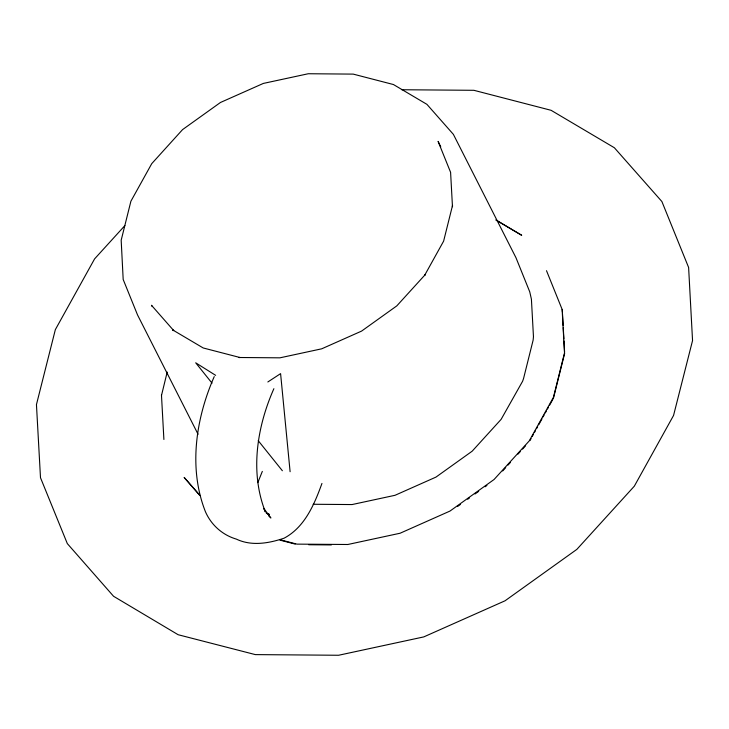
<?xml version="1.0" encoding="UTF-8"?>
<svg xmlns="http://www.w3.org/2000/svg" width="729" height="729" viewBox="0 0 729 729"><rect width="100%" height="100%" fill="white"/><g stroke="black" fill="none" stroke-linecap="round" stroke-linejoin="round"><path stroke-width="1.09" d="M161.51 395.373L167.196 372.063M553.457 398.225L564.665 353.301M214.244 376.592C195.864 418.391 188.264 468.3 205.432 511.722C211.21 524.971 222.427 534.995 236.305 539.096C251.523 546.358 268.755 543.36 284.082 538.202C304.795 527.195 314.39 504.331 321.954 483.436M273.885 388.685C256.973 426.784 249.728 472.337 265.42 512.013L263.761 508.386L270.896 517.991L268.554 515.695M257.802 482.625L262.331 471.39M529.983 440.535L531.077 438.566M532.17 436.598L533.264 434.63M534.357 432.661L535.451 430.693M536.535 428.725L537.628 426.757M538.722 424.788L541.993 418.883M543.087 416.915L544.18 414.947M545.274 412.978L546.367 411.019M547.452 409.051L548.545 407.083M549.639 405.114L552.919 399.21M124.887 225.58L94.606 258.868L55.349 329.626L36.45 404.586L40.496 477.723L67.314 543.588L113.56 596.276L178.14 634.722L255.332 654.606L338.602 655.262L423.768 636.909L505.033 600.796L576.849 549.374L634.33 486.17L673.55 415.466L692.55 340.58L688.613 267.461L661.896 201.55L614.365 147.741L551.097 110.307L473.886 90.305L401.816 89.74M502.664 470.961L505.726 467.599M508.022 465.075L510.309 462.55M517.964 454.14L520.26 451.615M522.556 449.091L525.618 445.72M457.593 506.455L460.345 504.486M467.672 499.247L469.512 497.934M475.007 493.998L478.671 491.373M485.086 486.781L486.917 485.468M267.844 381.969L280.592 373.631L290.106 471.718M313.178 504.268L352.089 504.559L395.018 495.301L435.969 477.103L472.173 451.187L501.142 419.33L522.602 381.258L523.559 378.515L533.118 340.188L533.464 336.734L531.414 299.191L529.737 291.819L515.968 257.711L453.383 134.364L426.921 104.347L393.45 84.537L353.219 74.112L308.285 73.738L263.342 83.425L220.459 102.479L182.569 129.607L151.75 163.642L130.901 201.222L121.178 240.224L123.183 279.489L137.544 314.955L198.069 434.265M308.704 544.745L331.367 544.928M279.69 539.651L296.958 544.126L347.815 544.499L400.093 533.236L449.984 511.065L494.071 479.5L529.254 440.89L553.439 397.296L564.51 352.945L562.132 309.442M280.127 540.18L295.218 544.098M266.367 513.344L269.347 514.437L266.395 513.116M496.449 220.258L521.709 235.294L495.747 219.93M215.647 375.344L195.7 362.805L212.039 383.153M199.682 495.146L184.136 477.431L199.883 495.483M258.221 440.662L282.369 470.743M152.243 306.554L151.477 305.269L173.748 330.629L172.554 329.845L203.209 347.97L240.051 357.529L239.057 357.502L279.918 357.83L321.699 348.817L361.575 331.103L396.813 305.87L425.016 274.86L424.533 275.535L443.624 241.126L452.527 205.414L452.472 206.754L450.595 172.326L438.093 141.38L440.744 146.811M546.504 270.687L562.287 309.798L562.414 312.03M163.897 439.478L161.474 395.018M562.533 314.263L563.143 325.416M563.262 327.64L563.872 338.794M563.991 341.026L564.601 352.18"/></g></svg>
